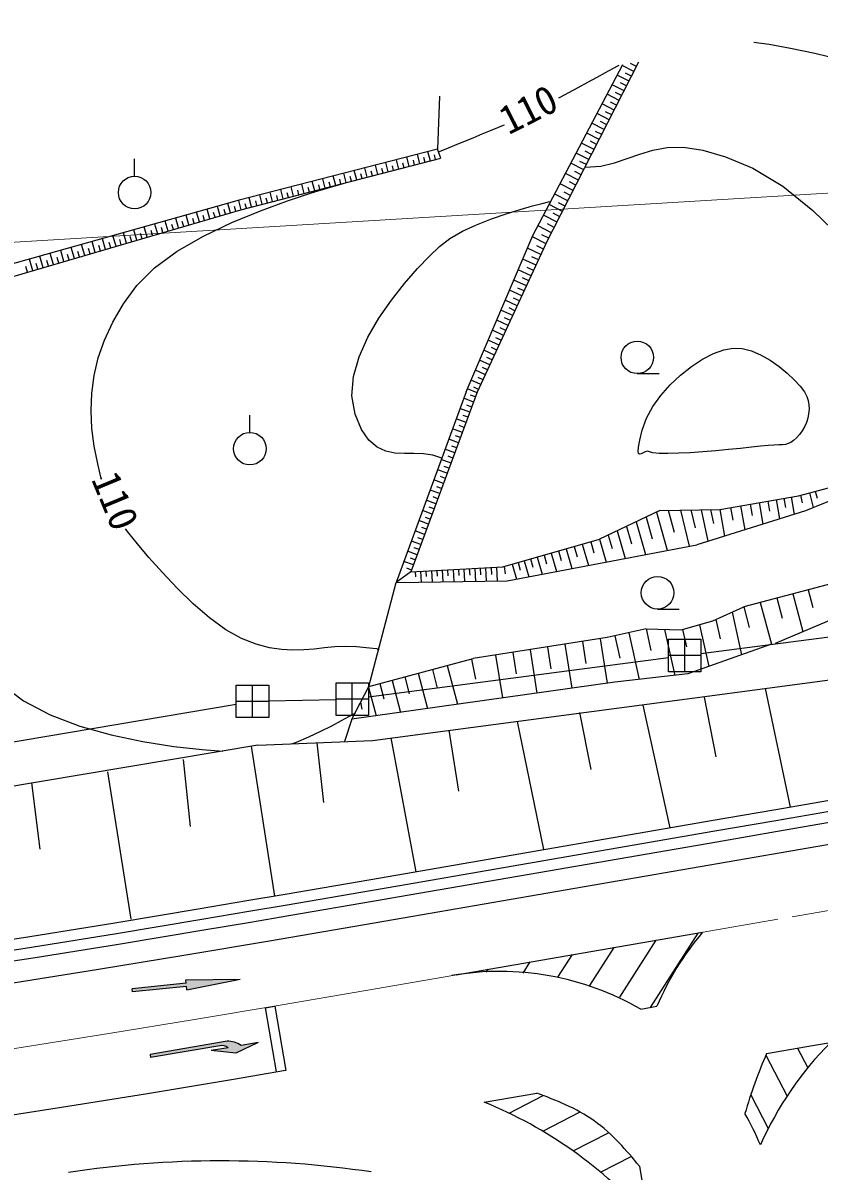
# Model space of a CAD drawing. Units: millimetres, scale not verified. Extents: x 0 to 700000, y -47500 to 447500.
# Drawn here: x 111648 to 148316, y 271538 to 324407 of the extents above; entities that cross this region are included whole.
import ezdxf
from ezdxf.enums import TextEntityAlignment as Align

# ---------------------------------------------------------------- set-up
doc = ezdxf.new("R2010")
doc.units = ezdxf.units.MM
doc.header["$LTSCALE"] = 1000
doc.linetypes.add('CHAIN', pattern=[18.5, 12, -1.5, 3.5, -1.5])
doc.layers.add('作業ﾚｲﾔ1', color=7, linetype='Continuous', lineweight=25)
doc.styles.add('ＭＳ ゴシック', font='')
doc.styles.get('ＭＳ ゴシック').set_extended_font_data('MS Gothic')

msp = doc.modelspace()

# ---------------------------------------------------------------- hatches: boundary and pattern name
at = {"layer": '作業ﾚｲﾔ1'}
for points in [[(119159, 280189), (119144, 280338), (121654, 280370), (119190, 279890), (119174, 280040), (116688, 279784), (116672, 279933)], [(121101, 277218), (121094, 277223), (121087, 277228), (121080, 277233), (121072, 277237), (121065, 277242), (121057, 277246), (121050, 277251), (121042, 277255), (121034, 277259), (121026, 277263), (121019, 277266), (121011, 277270), (121003, 277273), (120995, 277277), (120986, 277280), (120978, 277283), (120970, 277286), (120962, 277289), (120953, 277291), (120945, 277294), (120937, 277296), (120928, 277298), (120920, 277300), (120911, 277302), (120903, 277304), (120894, 277305), (120885, 277307), (120877, 277308), (120868, 277309), (120859, 277310), (120851, 277311), (120842, 277312), (120833, 277312), (120825, 277313), (120816, 277313), (120807, 277313), (120798, 277313), (120790, 277313), (120781, 277312), (120772, 277312), (120764, 277311), (120755, 277310), (120746, 277309), (120738, 277308), (120729, 277307), (120724, 277306), (117527, 276762), (117502, 276910), (121051, 277514), (121054, 277514), (121072, 277514), (121089, 277515), (121107, 277515), (121124, 277514), (121142, 277514), (121159, 277513), (121176, 277512), (121194, 277510), (121211, 277508), (121228, 277506), (121246, 277504), (121263, 277501), (121280, 277498), (121297, 277495), (121314, 277491), (121331, 277487), (121348, 277483), (121365, 277478), (121382, 277473), (121399, 277468), (121415, 277463), (121432, 277457), (121448, 277451), (121464, 277445), (121481, 277438), (121497, 277432), (121513, 277425), (121528, 277417), (121544, 277410), (121560, 277402), (121575, 277393), (121590, 277385), (121605, 277376), (121620, 277367), (121635, 277358), (121650, 277348), (121664, 277339), (121679, 277329), (121693, 277318), (122481, 277453), (121447, 276972), (120313, 277084)]]:
    msp.add_hatch(color=256, dxfattribs=at).paths.add_polyline_path(points)

# ---------------------------------------------------------------- linework, layer by layer
at = {"layer": '作業ﾚｲﾔ1', "lineweight": 13}
msp.add_line((67282, 311680), (449281, 334604), dxfattribs=at)
at = {"layer": '作業ﾚｲﾔ1'}
for p, q in [((135724, 314211), (140016, 322618)), ((139904, 322398), (139637, 322534)), ((135139, 314619), (139275, 322490)), ((139563, 321730), (139021, 322007)), ((139790, 322175), (139254, 322449)), ((139676, 321953), (139407, 322090)), ((139335, 321285), (138788, 321564)), ((139449, 321507), (139177, 321646)), ((130839, 321034), (130738, 318600)), ((139108, 320839), (138556, 321121)), ((139222, 321062), (138947, 321202)), ((138881, 320394), (138323, 320679)), ((138994, 320617), (138717, 320758)), ((138653, 319947), (138090, 320234)), ((138538, 319722), (138255, 319866)), ((138767, 320171), (138487, 320314)), ((138190, 319040), (137616, 319333)), ((138422, 319496), (137854, 319786)), ((138306, 319269), (138021, 319414)), ((137955, 318581), (137376, 318876)), ((138073, 318811), (137785, 318958)), ((130738, 318600), (121605, 316240)), ((129928, 317925), (129816, 318362)), ((130413, 318050), (130300, 318487)), ((130655, 318112), (130598, 318331)), ((130897, 318174), (130738, 318600)), ((137718, 318116), (137134, 318415)), ((137837, 318349), (137546, 318497)), ((116792, 317349), (116792, 318149)), ((121687, 315806), (130897, 318174)), ((127991, 317427), (127880, 317861)), ((128476, 317552), (128364, 317986)), ((128718, 317614), (128662, 317831)), ((128960, 317676), (128848, 318111)), ((129202, 317738), (129146, 317956)), ((129444, 317801), (129332, 318236)), ((129686, 317863), (129630, 318081)), ((130170, 317987), (130114, 318206)), ((137479, 317648), (136889, 317949)), ((137599, 317883), (137305, 318033)), ((125570, 316805), (125459, 317236)), ((126054, 316929), (125943, 317361)), ((126539, 317054), (126427, 317486)), ((126781, 317116), (126725, 317332)), ((127023, 317178), (126911, 317611)), ((127265, 317240), (127209, 317457)), ((127507, 317303), (127396, 317736)), ((127749, 317365), (127693, 317582)), ((128233, 317489), (128178, 317707)), ((137237, 317175), (136642, 317479)), ((137358, 317412), (137062, 317563)), ((123633, 316306), (123523, 316735)), ((124117, 316431), (124007, 316860)), ((124359, 316493), (124304, 316708)), ((124602, 316555), (124491, 316986)), ((124844, 316618), (124788, 316833)), ((125086, 316680), (124975, 317111)), ((125328, 316742), (125273, 316958)), ((125812, 316867), (125757, 317083)), ((126296, 316991), (126241, 317207)), ((136994, 316698), (136393, 317005)), ((137116, 316937), (136817, 317090)), ((121605, 316240), (110848, 313220)), ((121696, 315808), (121587, 316235)), ((122180, 315933), (122071, 316360)), ((122422, 315995), (122368, 316209)), ((122665, 316057), (122555, 316485)), ((122907, 316120), (122852, 316334)), ((123149, 316182), (123039, 316610)), ((123391, 316244), (123336, 316458)), ((123875, 316369), (123820, 316583)), ((136748, 316216), (136141, 316526)), ((136871, 316457), (136569, 316612)), ((110977, 312670), (121687, 315806)), ((119775, 315246), (119645, 315690)), ((120255, 315387), (120127, 315825)), ((120495, 315457), (120431, 315675)), ((120735, 315527), (120608, 315960)), ((120975, 315597), (120912, 315812)), ((121215, 315668), (121089, 316095)), ((121455, 315738), (121392, 315950)), ((121938, 315871), (121883, 316084)), ((136499, 315730), (135887, 316042)), ((136374, 315485), (136067, 315642)), ((136624, 315973), (136319, 316129)), ((117856, 314684), (117720, 315149)), ((118336, 314825), (118201, 315284)), ((118575, 314895), (118509, 315123)), ((118815, 314965), (118682, 315419)), ((119055, 315035), (118989, 315261)), ((119295, 315106), (119164, 315554)), ((119535, 315176), (119470, 315399)), ((120015, 315316), (119950, 315537)), ((136249, 315239), (135631, 315554)), ((136123, 314991), (135812, 315150)), ((115936, 314122), (115794, 314608)), ((116416, 314263), (116275, 314744)), ((116656, 314333), (116586, 314572)), ((116896, 314403), (116757, 314879)), ((117136, 314473), (117067, 314710)), ((117376, 314544), (117238, 315014)), ((117616, 314614), (117547, 314848)), ((118096, 314754), (118028, 314985)), ((132059, 307425), (135139, 314619)), ((135996, 314743), (135372, 315062)), ((135868, 314494), (135555, 314654)), ((114017, 313560), (113868, 314068)), ((114497, 313700), (114350, 314203)), ((114977, 313841), (114831, 314338)), ((115216, 313911), (115144, 314158)), ((115456, 313981), (115312, 314473)), ((115696, 314052), (115625, 314296)), ((116176, 314192), (116105, 314434)), ((135724, 314211), (132575, 307403)), ((135740, 314243), (135115, 314562)), ((135625, 313996), (135311, 314141)), ((112097, 312998), (111942, 313527)), ((112577, 313138), (112424, 313662)), ((113057, 313279), (112905, 313797)), ((113297, 313349), (113222, 313607)), ((113537, 313419), (113387, 313933)), ((113777, 313490), (113702, 313745)), ((114257, 313630), (114183, 313883)), ((114737, 313771), (114663, 314021)), ((135280, 313251), (134674, 313532)), ((135509, 313745), (134888, 314032)), ((135394, 313497), (135087, 313639)), ((111858, 312928), (111780, 313194)), ((112337, 313068), (112260, 313331)), ((112817, 313209), (112741, 313469)), ((135057, 312769), (134464, 313043)), ((135168, 313009), (134868, 313147)), ((134839, 312297), (134260, 312565)), ((134948, 312532), (134655, 312667)), ((134626, 311837), (134060, 312099)), ((134732, 312066), (134446, 312198)), ((134416, 311383), (133863, 311639)), ((134521, 311610), (134241, 311739)), ((134206, 310929), (133666, 311179)), ((134311, 311156), (134038, 311282)), ((133996, 310475), (133469, 310719)), ((133892, 310248), (133631, 310369)), ((134101, 310702), (133835, 310826)), ((133787, 310021), (133272, 310259)), ((133682, 309795), (133428, 309912)), ((133367, 309114), (132879, 309340)), ((133577, 309568), (133076, 309799)), ((133472, 309341), (133224, 309455)), ((133157, 308660), (132682, 308880)), ((133262, 308887), (133021, 308998)), ((132947, 308206), (132485, 308420)), ((133052, 308433), (132818, 308541)), ((139946, 308258), (140946, 308258)), ((132737, 307752), (132288, 307960)), ((132842, 307979), (132614, 308085)), ((132059, 307425), (128839, 298642)), ((132575, 307403), (129510, 299124)), ((132566, 307377), (132118, 307563)), ((132495, 307186), (132265, 307271)), ((132632, 307525), (132411, 307628)), ((132235, 306483), (131776, 306653)), ((132408, 306952), (131948, 307122)), ((132322, 306717), (132092, 306802)), ((122101, 305553), (122101, 306353)), ((132061, 306014), (131604, 306183)), ((132148, 306248), (131919, 306333)), ((131888, 305545), (131431, 305714)), ((131974, 305779), (131746, 305864)), ((131714, 305076), (131259, 305244)), ((131801, 305310), (131573, 305395)), ((131540, 304607), (131087, 304775)), ((131627, 304842), (131400, 304926)), ((131367, 304138), (130915, 304305)), ((131453, 304373), (131227, 304456)), ((147373, 302638), (152948, 304096)), ((152948, 304096), (147685, 301937)), ((131193, 303669), (130743, 303836)), ((131106, 303435), (130882, 303518)), ((131280, 303904), (131054, 303987)), ((131019, 303200), (130571, 303367)), ((130932, 302966), (130709, 303049)), ((130672, 302263), (130227, 302428)), ((130846, 302732), (130399, 302897)), ((130759, 302497), (130536, 302580)), ((143745, 302006), (147373, 302638)), ((146335, 302458), (146491, 301565)), ((146692, 302520), (146766, 302097)), ((147031, 302579), (147171, 301777)), ((147552, 302314), (147475, 302665)), ((147872, 302769), (148051, 302087)), ((148145, 302841), (148230, 302518)), ((130498, 301794), (130055, 301958)), ((130585, 302028), (130363, 302111)), ((140983, 301950), (138206, 300632)), ((140983, 301950), (143745, 302006)), ((141662, 300937), (141383, 301958)), ((141929, 301969), (142338, 300315)), ((142633, 301163), (142425, 301979)), ((147685, 301937), (142683, 300381)), ((142892, 301988), (143197, 300541)), ((143478, 301354), (143334, 301997)), ((143745, 302006), (143959, 300778)), ((144236, 302091), (144338, 301509)), ((144702, 302173), (144894, 301069)), ((145143, 302250), (145235, 301726)), ((145562, 302323), (145735, 301330)), ((145959, 302392), (146041, 301921)), ((130325, 301325), (129883, 301489)), ((130412, 301559), (130190, 301641)), ((139891, 301431), (140320, 299930)), ((140351, 301650), (140636, 300650)), ((140827, 301876), (141328, 300123)), ((130151, 300856), (129710, 301019)), ((130238, 301091), (130017, 301172)), ((138605, 300821), (138780, 300209)), ((139019, 301018), (139381, 299751)), ((139447, 301221), (139676, 300422)), ((129977, 300387), (129538, 300550)), ((130064, 300622), (129844, 300703)), ((133745, 299358), (138206, 300632)), ((133947, 298715), (142683, 300381)), ((137034, 300297), (137169, 299826)), ((137411, 300405), (137690, 299429)), ((137802, 300516), (137946, 300011)), ((138206, 300632), (138505, 299584)), ((129804, 299918), (129366, 300080)), ((129717, 299684), (129499, 299765)), ((129891, 300153), (129671, 300234)), ((135337, 299813), (135563, 299023)), ((135653, 299903), (135770, 299494)), ((135980, 299996), (136222, 299149)), ((136319, 300093), (136445, 299654)), ((136671, 300193), (136930, 299284)), ((146309, 295847), (155945, 299926)), ((129630, 299449), (129194, 299611)), ((129543, 299215), (129326, 299296)), ((129510, 299124), (133745, 299358)), ((131709, 299245), (131725, 298964)), ((131959, 299259), (131990, 298687)), ((132208, 299273), (132224, 298982)), ((132458, 299287), (132491, 298694)), ((132708, 299300), (132724, 298999)), ((132957, 299314), (132991, 298701)), ((133207, 299328), (133224, 299016)), ((133456, 299342), (133491, 298708)), ((133880, 299039), (133826, 299381)), ((134180, 299482), (134376, 298796)), ((134454, 299560), (134555, 299205)), ((134738, 299641), (134948, 298906)), ((135032, 299725), (135141, 299344)), ((152498, 299552), (144848, 297520)), ((129510, 299124), (128839, 298642)), ((128839, 298642), (133947, 298715)), ((129712, 299135), (129725, 298895)), ((129962, 299149), (129989, 298659)), ((130211, 299163), (130225, 298912)), ((130461, 299177), (130489, 298666)), ((130711, 299190), (130725, 298930)), ((130960, 299204), (130989, 298673)), ((131210, 299218), (131225, 298947)), ((131459, 299232), (131490, 298680)), ((127585, 293852), (128839, 298642)), ((147811, 298307), (148029, 297487)), ((145610, 297722), (146120, 295801)), ((146378, 297927), (146623, 297005)), ((147115, 298122), (147577, 296384)), ((140880, 297418), (141880, 297418)), ((143429, 296873), (144848, 297520)), ((144309, 297274), (144748, 295312)), ((144848, 297520), (145101, 296568)), ((141966, 296457), (143429, 296873)), ((142804, 296696), (143234, 294773)), ((142879, 295378), (153332, 296728)), ((143570, 296937), (143769, 296048)), ((138561, 296105), (132389, 295133)), ((140352, 296506), (138561, 296105)), ((139163, 295149), (138931, 296187)), ((139549, 296326), (140029, 294180)), ((140352, 296506), (140575, 295509)), ((140352, 296506), (141966, 296457)), ((141195, 296480), (141669, 294364)), ((142028, 296475), (142205, 295683)), ((135003, 295544), (135318, 293547)), ((135803, 295670), (135961, 294665)), ((136607, 295797), (136925, 293774)), ((137416, 295924), (137576, 294906)), ((138230, 296053), (138553, 294004)), ((141379, 294531), (141379, 296031)), ((141379, 296031), (142879, 296031)), ((142129, 294531), (142129, 296031)), ((146120, 295801), (142279, 294433)), ((142879, 296031), (142879, 294531)), ((127568, 293371), (141379, 295182)), ((127585, 293852), (132389, 295133)), ((132515, 294182), (132326, 295116)), ((133420, 295295), (133731, 293322)), ((134209, 295419), (134366, 294427)), ((142879, 295281), (141379, 295281)), ((130505, 294630), (130732, 293781)), ((131185, 294812), (131660, 293030)), ((142879, 294531), (141379, 294531)), ((142466, 293307), (154404, 294906)), ((126068, 292522), (126068, 294022)), ((126068, 294022), (127568, 294022)), ((138908, 294054), (126804, 292344)), ((126818, 292522), (126818, 294022)), ((127568, 294022), (127568, 292522)), ((128084, 293985), (128272, 293281)), ((128647, 294135), (129041, 292660)), ((129238, 294293), (129444, 293519)), ((129856, 294458), (130289, 292836)), ((142279, 294433), (138908, 294054)), ((121467, 292417), (121467, 293917)), ((121467, 293917), (122967, 293917)), ((122217, 292417), (122217, 293917)), ((122967, 293917), (122967, 292417)), ((126804, 292344), (127585, 293852)), ((127566, 293815), (127917, 292501)), ((145839, 293759), (146984, 288290)), ((103663, 290022), (121467, 293040)), ((122967, 293167), (121467, 293167)), ((122967, 293184), (126068, 293255)), ((127568, 293272), (126068, 293272)), ((127270, 292807), (127212, 293131)), ((127743, 291369), (142466, 293307)), ((140198, 292992), (141445, 287347)), ((143032, 293360), (143559, 290608)), ((122967, 292417), (121467, 292417)), ((127568, 292522), (126068, 292522)), ((137284, 292648), (137809, 290027)), ((126804, 292344), (126454, 291315)), ((131269, 291833), (131708, 289033)), ((134410, 292247), (135627, 286339)), ((122463, 291149), (127743, 291369)), ((128600, 291482), (129738, 285322)), ((122463, 291149), (103682, 288012)), ((122158, 291108), (123242, 284190)), ((125182, 291262), (125495, 288512)), ((119023, 290484), (119356, 287399)), ((115538, 289928), (116621, 283142)), ((112045, 289419), (112430, 286360)), ((146235, 288173), (150180, 288853)), ((146235, 288173), (150180, 288853)), ((143435, 287690), (146235, 288173)), ((143435, 287690), (146235, 288173)), ((146320, 287681), (150265, 288361)), ((146320, 287681), (150265, 288361)), ((128823, 285169), (143435, 287690)), ((128823, 285169), (143435, 287690)), ((143520, 287198), (146320, 287681)), ((143520, 287198), (146320, 287681)), ((146405, 287188), (150349, 287868)), ((146405, 287188), (150349, 287868)), ((128908, 284676), (143520, 287198)), ((128908, 284676), (143520, 287198)), ((143605, 286705), (146405, 287188)), ((143605, 286705), (146405, 287188)), ((128993, 284184), (143605, 286705)), ((128993, 284184), (143605, 286705)), ((146575, 286203), (150519, 286882)), ((129163, 283198), (146575, 286203)), ((123733, 284293), (127668, 284970)), ((123733, 284293), (127668, 284970)), ((127668, 284970), (128823, 285169)), ((127668, 284970), (128823, 285169)), ((123817, 283800), (127753, 284477)), ((123817, 283800), (127753, 284477)), ((127753, 284477), (128908, 284676)), ((127753, 284477), (128908, 284676)), ((119806, 283626), (121964, 283991)), ((119806, 283626), (121964, 283991)), ((121964, 283991), (123733, 284293)), ((121964, 283991), (123733, 284293)), ((123901, 283307), (127838, 283984)), ((123901, 283307), (127838, 283984)), ((127838, 283984), (128993, 284184)), ((127838, 283984), (128993, 284184)), ((115882, 282974), (119806, 283626)), ((115882, 282974), (119806, 283626)), ((119889, 283133), (122047, 283498)), ((119889, 283133), (122047, 283498)), ((122047, 283498), (123817, 283800)), ((122047, 283498), (123817, 283800)), ((111962, 282345), (115882, 282974)), ((111962, 282345), (115882, 282974)), ((115962, 282481), (119889, 283133)), ((115962, 282481), (119889, 283133)), ((119972, 282640), (122131, 283005)), ((119972, 282640), (122131, 283005)), ((122131, 283005), (123901, 283307)), ((122131, 283005), (123901, 283307)), ((126935, 282814), (129163, 283198)), ((108046, 281743), (111962, 282345)), ((108046, 281743), (111962, 282345)), ((112040, 281851), (115962, 282481)), ((112040, 281851), (115962, 282481)), ((116043, 281988), (119972, 282640)), ((116043, 281988), (119972, 282640)), ((122997, 282139), (126935, 282814)), ((131607, 280576), (142951, 282533)), ((140560, 279076), (142753, 282499)), ((108120, 281249), (112040, 281851)), ((108120, 281249), (112040, 281851)), ((112117, 281357), (116043, 281988)), ((112117, 281357), (116043, 281988)), ((119063, 281475), (122997, 282139)), ((137756, 280076), (138881, 281831)), ((139135, 279541), (140817, 282165)), ((108193, 280754), (112117, 281357)), ((108193, 280754), (112117, 281357)), ((115131, 280827), (119063, 281475)), ((136287, 280471), (136954, 281512)), ((111199, 280203), (115131, 280827)), ((132982, 280689), (133075, 280834)), ((134684, 280656), (135015, 281173)), ((119144, 280338), (121654, 280370)), ((119159, 280189), (119144, 280338)), ((119190, 279890), (121654, 280370)), ((119159, 280189), (116672, 279933)), ((116688, 279784), (116672, 279933)), ((119174, 280040), (116688, 279784)), ((119190, 279890), (119174, 280040)), ((122802, 279061), (123246, 279137)), ((122802, 279061), (123306, 276100)), ((123246, 279137), (123749, 276175)), ((140103, 278997), (140852, 279126)), ((121051, 277514), (117502, 276910)), ((120724, 277306), (117527, 276762)), ((121101, 277218), (120313, 277084)), ((121447, 276972), (120313, 277084)), ((122481, 277453), (121447, 276972)), ((122481, 277453), (121693, 277318)), ((145902, 276954), (148105, 277334)), ((147327, 277199), (147796, 276293)), ((148105, 277334), (148843, 277461)), ((117502, 276910), (117527, 276762)), ((145866, 276869), (146841, 274984)), ((121345, 275773), (123748, 276181)), ((117386, 275114), (121345, 275773)), ((113419, 274476), (117386, 275114)), ((132891, 274708), (135318, 275127)), ((134041, 274201), (135616, 275015)), ((145173, 275053), (145977, 273498)), ((109442, 273863), (113419, 274476)), ((135593, 273371), (137310, 274259)), ((136991, 272462), (138619, 273303)), ((138256, 271483), (139669, 272214)), ((140045, 271767), (140447, 269336))]:
    msp.add_line(p, q, dxfattribs=at)
at = {"layer": '作業ﾚｲﾔ1', "linetype": 'CHAIN', "lineweight": 13}
for p, q in [((147085, 283246), (151027, 283926)), ((147085, 283246), (151027, 283926)), ((129673, 280242), (147085, 283246)), ((127444, 279858), (129673, 280242)), ((123501, 279182), (127444, 279858)), ((119557, 278516), (123501, 279182)), ((115610, 277866), (119557, 278516)), ((111659, 277239), (115610, 277866)), ((107703, 276641), (111659, 277239))]:
    msp.add_line(p, q, dxfattribs=at)
at = {"layer": '作業ﾚｲﾔ1'}
for points in [[(145310, 323529), (146025, 323423), (146996, 323248), (148128, 323011), (149386, 322707), (150699, 322349), (152041, 321950), (153384, 321521), (154703, 321077), (155972, 320630), (157164, 320192), (158252, 319777), (159211, 319397), (160013, 319065), (160785, 318715), (161641, 318291), (162543, 317818), (163452, 317323), (164328, 316832), (165132, 316372), (165826, 315968), (166370, 315647), (166725, 315435), (166852, 315359)], [(136332, 320960), (136389, 320990), (136794, 321208), (137226, 321441), (137664, 321678), (138089, 321908), (138480, 322120), (138819, 322305), (139085, 322450), (139105, 322460)], [(130787, 318467), (131139, 318612), (131536, 318775), (131959, 318948), (132389, 319124), (132805, 319295), (133190, 319452), (133522, 319588), (133784, 319695), (133824, 319712)], [(137539, 317766), (138258, 317819), (138893, 317963), (139481, 318159), (140057, 318368), (140657, 318551), (141316, 318669), (142071, 318683), (142957, 318555), (144010, 318244), (145267, 317713), (146650, 316888), (148037, 315775), (149391, 314454)], [(115261, 303379), (115251, 303422), (115096, 304099), (114933, 304916), (114827, 305730), (114785, 306542), (114814, 307354), (114921, 308167), (115114, 308984), (115400, 309805), (115786, 310633), (116279, 311469), (116888, 312315), (117701, 313138), (118754, 313900), (119970, 314595), (121272, 315216), (122585, 315758), (123830, 316215), (124932, 316581), (125814, 316850), (126399, 317016), (126611, 317072)], [(130935, 304360), (130525, 304507), (130097, 304567), (129659, 304578), (129218, 304576), (128782, 304600), (128359, 304685), (127957, 304869), (127583, 305189), (127245, 305683), (126950, 306387), (126804, 307236), (126878, 308123), (127136, 309029), (127538, 309932), (128046, 310811), (128621, 311646), (129226, 312414), (129822, 313097), (130370, 313671), (130833, 314118), (131306, 314479), (131888, 314813), (132540, 315116), (133226, 315387), (133908, 315622), (134549, 315820), (135113, 315978), (135561, 316094), (135858, 316165), (135965, 316190)], [(115277, 303427), (115272, 303426), (115274, 303417)], [(128034, 295563), (127970, 295571), (127965, 295573), (127995, 295573), (128034, 295571), (128055, 295572), (128034, 295575), (127944, 295585), (127761, 295603), (127458, 295631), (127011, 295671), (126497, 295692), (126008, 295673), (125532, 295628), (125060, 295577), (124581, 295535), (124084, 295520), (123560, 295548), (122998, 295636), (122387, 295801), (121719, 296060), (120995, 296461), (120244, 297010), (119490, 297663), (118757, 298375), (118069, 299101), (117452, 299795), (116929, 300414), (116525, 300911), (116366, 301114)], [(110654, 293958), (111678, 293186), (112903, 292547), (114269, 292029), (115713, 291622), (117174, 291313), (118592, 291092), (119906, 290947), (120856, 290880)], [(124033, 291214), (124240, 291288), (124817, 291531), (125372, 291790), (125880, 292046), (126317, 292279), (126659, 292469), (126881, 292598), (126961, 292645)]]:
    msp.add_lwpolyline(points, dxfattribs=at)
msp.add_lwpolyline([(145205, 304877), (144703, 304818), (144147, 304759), (143559, 304705), (142963, 304656), (142382, 304617), (141839, 304590), (141357, 304577), (140958, 304582), (140668, 304607), (140508, 304654), (140415, 304682), (140315, 304661), (140217, 304615), (140126, 304570), (140052, 304549), (140000, 304577), (139979, 304677), (139996, 304875), (140058, 305194), (140173, 305658), (140370, 306203), (140663, 306739), (141033, 307256), (141465, 307743), (141939, 308190), (142440, 308585), (142950, 308918), (143451, 309178), (143927, 309354), (144360, 309436), (144777, 309416), (145209, 309303), (145645, 309116), (146072, 308872), (146477, 308589), (146849, 308285), (147176, 307976), (147444, 307682), (147643, 307420), (147759, 307206), (147816, 307018), (147848, 306822), (147855, 306619), (147837, 306415), (147797, 306210), (147733, 306010), (147649, 305816), (147543, 305632), (147419, 305461), (147275, 305306), (147135, 305181), (147013, 305093), (146897, 305036), (146774, 305001), (146632, 304983), (146459, 304973), (146241, 304965), (145968, 304951), (145627, 304924)], close=True, dxfattribs=at)
for centre in [(116792, 316599), (139946, 309008), (122101, 304803), (140880, 298168)]:
    msp.add_circle(centre, 750, dxfattribs=at)
for centre, radius, start, end in [((152837, 274091), 13000, 139.5051, 157.211), ((133617, 267730), 13000, 60.0748, 99.79), ((120808, 276813), 500, 54.0777, 99.6507), ((121098, 276515), 1000, 53.4882, 92.6832), ((160222, 266213), 16000, 135.3332, 155.9271), ((166523, 267951), 22500, 156.416, 163.9212), ((127572, 254002), 22500, 66.2327, 69.8636), ((125395, 256167), 20000, 41.1844, 67.987), ((133617, 267730), 7500, 42.9534, 66.2327), ((133617, 267730), 13000, 22.6631, 29.7592), ((122639, 257509), 22500, 39.3225, 42.9534), ((120810, 225507), 46500, 81.494, 98.7395)]:
    msp.add_arc(centre, radius, start, end, dxfattribs=at)

# ---------------------------------------------------------------- texts
at = {"layer": '作業ﾚｲﾔ1', "style": 'ＭＳ ゴシック'}
for rotation, p in [(26.79, (134193, 318881)), (292.568, (114414, 303245))]:
    msp.add_text('110', height=1320, rotation=rotation, dxfattribs=at).set_placement(p, align=Align.BOTTOM_LEFT)

doc.saveas('drawing.dxf')
